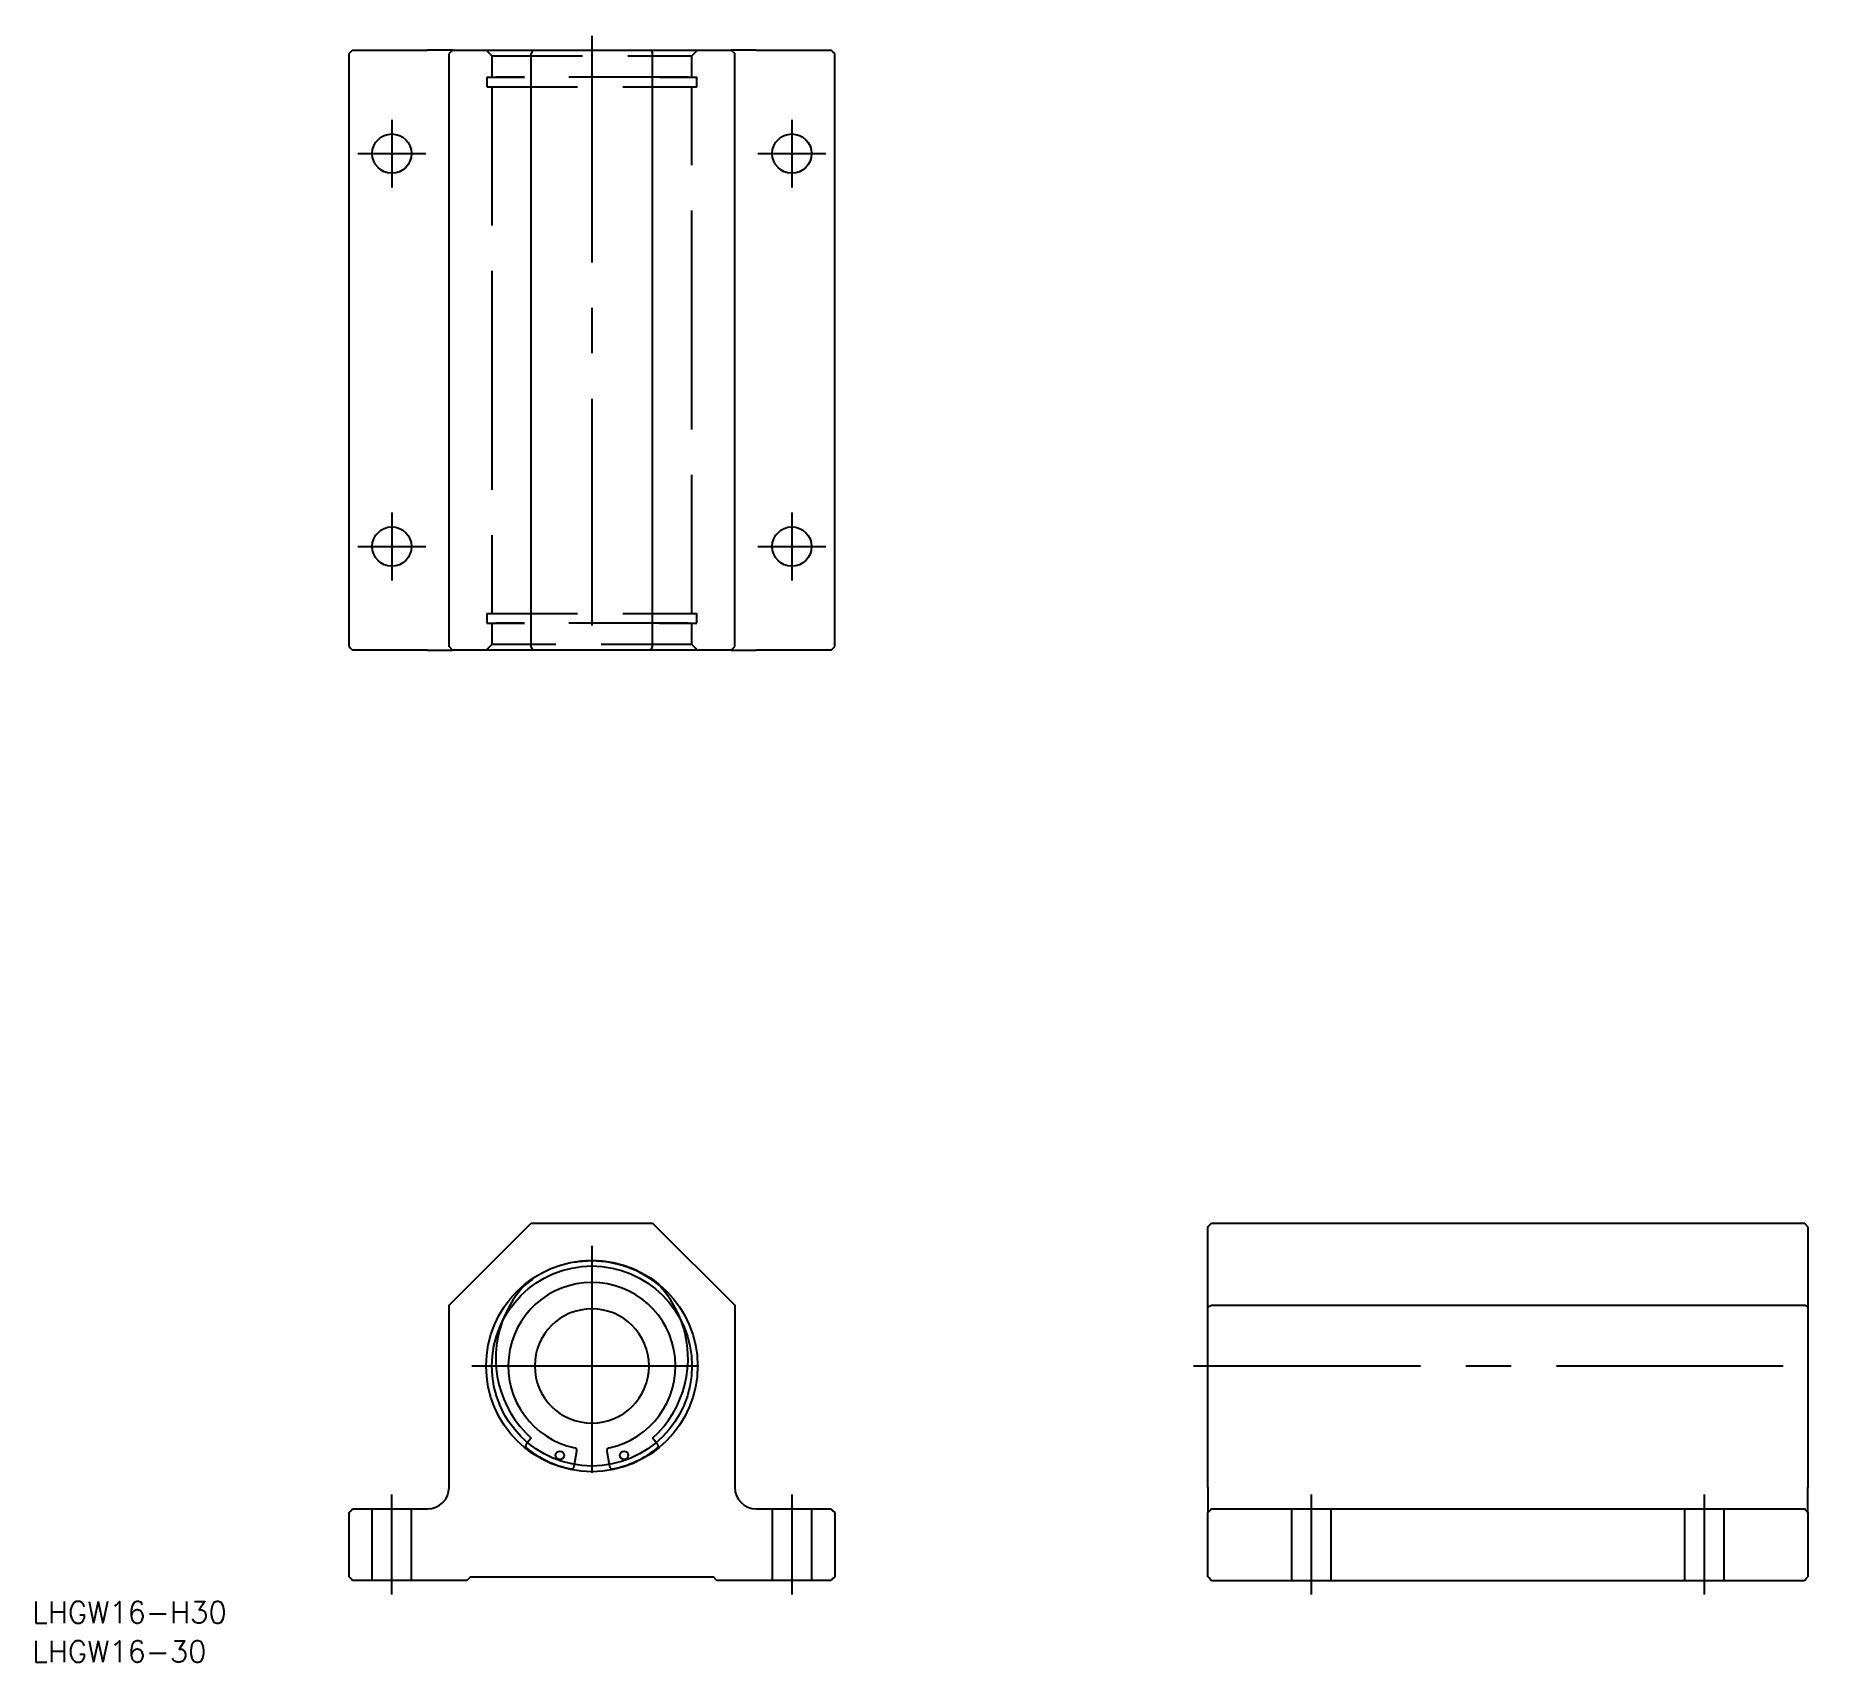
# Model space of a CAD drawing. Extents: x -78 to 172, y -41 to 186.
import ezdxf

# ---------------------------------------------------------------- set-up
doc = ezdxf.new("R2010")
doc.units = 0
doc.linetypes.add('CENTER', pattern=[50.8, 31.75, -6.35, 6.35, -6.35])
doc.linetypes.add('DASHED', pattern=[19.05, 12.7, -6.35])
doc.layers.get('0').update_dxf_attribs({"linetype": 'CONTINUOUS'})
doc.layers.add('CENTER', color=1, linetype='CENTER')
doc.styles.get("Standard").update_dxf_attribs({"font": 'txt.shx', "height": 3, "bigfont": 'bigfont.shx'})

msp = doc.modelspace()

# ---------------------------------------------------------------- linework, layer by layer
at = {"color": 7, "linetype": 'CONTINUOUS'}
for p, q in [((-33.75, 183.94), (-34, 183.69)), ((-34, 100.69), (-34, 183.69)), ((-33.5, 184.19), (-33.75, 183.94)), ((-33.5, 184.19), (-23, 184.19)), ((-19.5, 184.19), (-23, 184.19)), ((-19.5, 184.19), (-20, 183.69)), ((-20, 100.69), (-20, 183.69)), ((-19.5, 184.19), (-8.29, 184.19)), ((-8.29, 184.19), (-8.5, 183.69)), ((-8.5, 100.69), (-8.5, 183.69)), ((-8.29, 184.19), (8.29, 184.19)), ((8.29, 184.19), (19.5, 184.19)), ((8.29, 184.19), (8.5, 183.69)), ((8.5, 100.69), (8.5, 183.69)), ((23, 184.19), (19.5, 184.19)), ((19.5, 184.19), (20, 183.69)), ((20, 100.69), (20, 183.69)), ((23, 184.19), (33.5, 184.19)), ((33.75, 183.94), (33.5, 184.19)), ((34, 183.69), (33.75, 183.94)), ((34, 100.69), (34, 183.69)), ((-34, 100.69), (-33.75, 100.44)), ((-33.75, 100.44), (-33.5, 100.19)), ((-23, 100.19), (-33.5, 100.19)), ((-23, 100.19), (-19.5, 100.19)), ((-19.5, 100.19), (-20, 100.69)), ((-8.29, 100.19), (-19.5, 100.19)), ((-8.29, 100.19), (-8.5, 100.69)), ((8.29, 100.19), (-8.29, 100.19)), ((8.29, 100.19), (8.5, 100.69)), ((19.5, 100.19), (8.29, 100.19)), ((19.5, 100.19), (20, 100.69)), ((19.5, 100.19), (23, 100.19)), ((33.5, 100.19), (23, 100.19)), ((33.5, 100.19), (33.75, 100.44)), ((33.75, 100.44), (34, 100.69)), ((-20, 8.5), (-8.5, 20)), ((-8.5, 20), (8.5, 20)), ((8.5, 20), (20, 8.5)), ((86.24, 19.5), (86.74, 20)), ((86.24, 8.29), (86.24, 19.5)), ((86.74, 20), (169.74, 20)), ((170.24, 19.5), (169.74, 20)), ((170.24, 19.5), (170.24, 8.29)), ((-20, -17), (-20, 8.5)), ((20, 8.5), (20, -17)), ((86.24, 8.29), (86.74, 8.5)), ((86.24, -17), (86.24, 8.29)), ((86.74, 8.5), (169.74, 8.5)), ((170.24, 8.29), (169.74, 8.5)), ((170.24, 8.29), (170.24, -17)), ((-8.49, -10.11), (-9, -10.72)), ((-2.43, -13.79), (-2.1, -11.91)), ((2.1, -11.91), (2.43, -13.79)), ((9, -10.72), (8.49, -10.11)), ((86.24, -17), (86.24, -20.5)), ((170.24, -20.5), (170.24, -17)), ((-33.75, -20.25), (-33.5, -20)), ((-33.5, -20), (-23, -20)), ((23, -20), (33.5, -20)), ((33.5, -20), (33.75, -20.25)), ((86.74, -20), (86.49, -20.25)), ((86.74, -20), (169.74, -20)), ((169.99, -20.25), (169.74, -20)), ((-34, -20.5), (-33.75, -20.25)), ((-34, -29.5), (-34, -20.5)), ((33.75, -20.25), (34, -20.5)), ((34, -20.5), (34, -29.5)), ((86.24, -20.5), (86.49, -20.25)), ((86.24, -29.5), (86.24, -20.5)), ((169.99, -20.25), (170.24, -20.5)), ((170.24, -20.5), (170.24, -29.5)), ((-33.75, -29.75), (-34, -29.5)), ((-33.5, -30), (-33.75, -29.75)), ((-17.5, -30), (-33.5, -30)), ((-17, -29.5), (-17.5, -30)), ((-17, -29.5), (17, -29.5)), ((17.5, -30), (17, -29.5)), ((33.5, -30), (17.5, -30)), ((33.75, -29.75), (33.5, -30)), ((34, -29.5), (33.75, -29.75)), ((86.24, -29.5), (86.49, -29.75)), ((86.49, -29.75), (86.74, -30)), ((86.74, -30), (169.74, -30)), ((169.74, -30), (169.99, -29.75)), ((169.99, -29.75), (170.24, -29.5))]:
    msp.add_line(p, q, dxfattribs=at)
at = {"color": 3, "linetype": 'DASHED'}
for p, q in [((-14.8, 184.19), (-14, 183.39)), ((-14, 183.39), (14, 183.39)), ((-14, 183.39), (-14, 180.39)), ((14, 183.39), (14.8, 184.19)), ((14, 180.39), (14, 183.39)), ((-14.7, 180.39), (-14.7, 179.04)), ((-14.7, 180.39), (-9.45, 180.39)), ((-9.45, 180.39), (-13.46, 180.39)), ((9.45, 180.39), (-9.45, 180.39)), ((9.45, 180.39), (14.7, 180.39)), ((13.46, 180.39), (9.45, 180.39)), ((14.7, 179.04), (14.7, 180.39)), ((-14.7, 179.04), (14.7, 179.04)), ((-14, 179.04), (-14, 178.79)), ((-14, 178.79), (-14, 173.94)), ((14, 178.79), (14, 179.04)), ((14, 173.94), (14, 178.79)), ((-14, 173.94), (-14, 172.34)), ((14, 172.34), (14, 173.94)), ((-14, 172.34), (-14, 149.04)), ((-14, 172.34), (-14, 149.04)), ((14, 149.04), (14, 172.34)), ((14, 149.04), (14, 172.34)), ((-14, 149.04), (-14, 147.44)), ((14, 147.44), (14, 149.04)), ((-14, 147.44), (-14, 142.59)), ((-14, 147.44), (-14, 142.59)), ((14, 142.59), (14, 147.44)), ((14, 142.59), (14, 147.44)), ((-14, 142.59), (-14, 141.79)), ((14, 141.79), (14, 142.59)), ((-14, 141.79), (-14, 136.94)), ((-14, 141.79), (-14, 136.94)), ((14, 136.94), (14, 141.79)), ((14, 136.94), (14, 141.79)), ((-14, 136.94), (-14, 135.34)), ((-14, 135.34), (-14, 112.04)), ((-14, 135.34), (-14, 112.04)), ((14, 135.34), (14, 136.94)), ((14, 112.04), (14, 135.34)), ((14, 112.04), (14, 135.34)), ((-14, 112.04), (-14, 110.44)), ((-14, 110.44), (-14, 105.59)), ((14, 110.44), (14, 112.04)), ((14, 105.59), (14, 110.44)), ((-14.7, 105.34), (14.7, 105.34)), ((-14.7, 105.34), (-14.7, 103.99)), ((-14, 105.59), (-14, 105.34)), ((14, 105.34), (14, 105.59)), ((14.7, 103.99), (14.7, 105.34)), ((-14.7, 103.99), (-9.45, 103.99)), ((-14, 103.99), (-14, 100.99)), ((-9.45, 103.99), (-13.46, 103.99)), ((9.45, 103.99), (-9.45, 103.99)), ((9.45, 103.99), (14.7, 103.99)), ((13.46, 103.99), (9.45, 103.99)), ((14, 100.99), (14, 103.99)), ((-14, 100.99), (-14.8, 100.19)), ((14, 100.99), (-14, 100.99)), ((14.8, 100.19), (14, 100.99)), ((-9, -10.72), (-9.19, -10.95)), ((9.19, -10.95), (9, -10.72)), ((-2.48, -14.08), (-2.43, -13.79)), ((2.43, -13.79), (2.48, -14.08)), ((-30.75, -30), (-30.75, -20)), ((-25.25, -30), (-25.25, -20)), ((25.25, -20), (25.25, -30)), ((30.75, -20), (30.75, -30)), ((97.99, -30), (97.99, -20)), ((103.49, -30), (103.49, -20)), ((152.99, -30), (152.99, -20)), ((158.49, -30), (158.49, -20))]:
    msp.add_line(p, q, dxfattribs=at)
at = {"color": 7, "linetype": 'CONTINUOUS'}
for centre, radius in [((-28, 169.69), 2.75), ((28, 169.69), 2.75), ((-28, 114.69), 2.75), ((28, 114.69), 2.75), ((0, 0), 14.8), ((0, 0), 14), ((-4.5, -12.5), 0.6), ((4.5, -12.5), 0.6)]:
    msp.add_circle(centre, radius, dxfattribs=at)
at = {"color": 3, "linetype": 'DASHED'}
for centre, radius, start, end in [((0, 0), 14.7, 50.0053, 129.9947), ((1.54, 1.05), 15, 137.0848, 159.8383), ((-1.54, 1.05), 15, 20.1617, 42.9152), ((-8.88, -11.21), 0.4, 140, 231.6029), ((0, 0), 14.7, 231.6029, 258.3971), ((0, 0), 14.7, 281.6029, 308.3971), ((8.88, -11.21), 0.4, 308.3971, 40), ((-2.88, -14.01), 0.4, 258.3971, 350), ((2.88, -14.01), 0.4, 190, 281.6029)]:
    msp.add_arc(centre, radius, start, end, dxfattribs=at)
at = {"color": 7, "linetype": 'CONTINUOUS'}
for centre, radius, start, end in [((0, 0), 11.7, 281.8944, 258.1056), ((0, 0), 8, 90, 0), ((0, 0), 8, 0, 90), ((1.54, 1.05), 15, 159.8383, 228.0739), ((-1.54, 1.05), 15, 311.9261, 20.1617), ((-2.49, -11.84), 0.4, 350, 78.1056), ((2.49, -11.84), 0.4, 101.8944, 190), ((-23, -17), 3, 270, 0), ((23, -17), 3, 180, 270)]:
    msp.add_arc(centre, radius, start, end, dxfattribs=at)
at = {"layer": 'CENTER', "color": 1, "linetype": 'CENTER'}
for p, q in [((0, 186.19), (0, 98.19)), ((-28, 174.44), (-28, 164.94)), ((28, 174.44), (28, 164.94)), ((-32.75, 169.69), (-23.25, 169.69)), ((23.25, 169.69), (32.75, 169.69)), ((-28, 119.44), (-28, 109.94)), ((28, 119.44), (28, 109.94)), ((-32.75, 114.69), (-23.25, 114.69)), ((23.25, 114.69), (32.75, 114.69)), ((0, 16.8), (0, -16.8)), ((-16.8, 0), (16.8, 0)), ((84.24, 0), (172.24, 0)), ((-28, -32), (-28, -18)), ((28, -18), (28, -32)), ((100.74, -32), (100.74, -18)), ((155.74, -32), (155.74, -18))]:
    msp.add_line(p, q, dxfattribs=at)

# ---------------------------------------------------------------- texts
at = {"color": 7, "linetype": 'CONTINUOUS'}
for s, p in [('LHGW16-H30', (-78.37, -35.98)), ('LHGW16-30', (-78.37, -41.47))]:
    msp.add_text(s, height=3, dxfattribs=at).set_placement(p)

doc.saveas('drawing.dxf')
